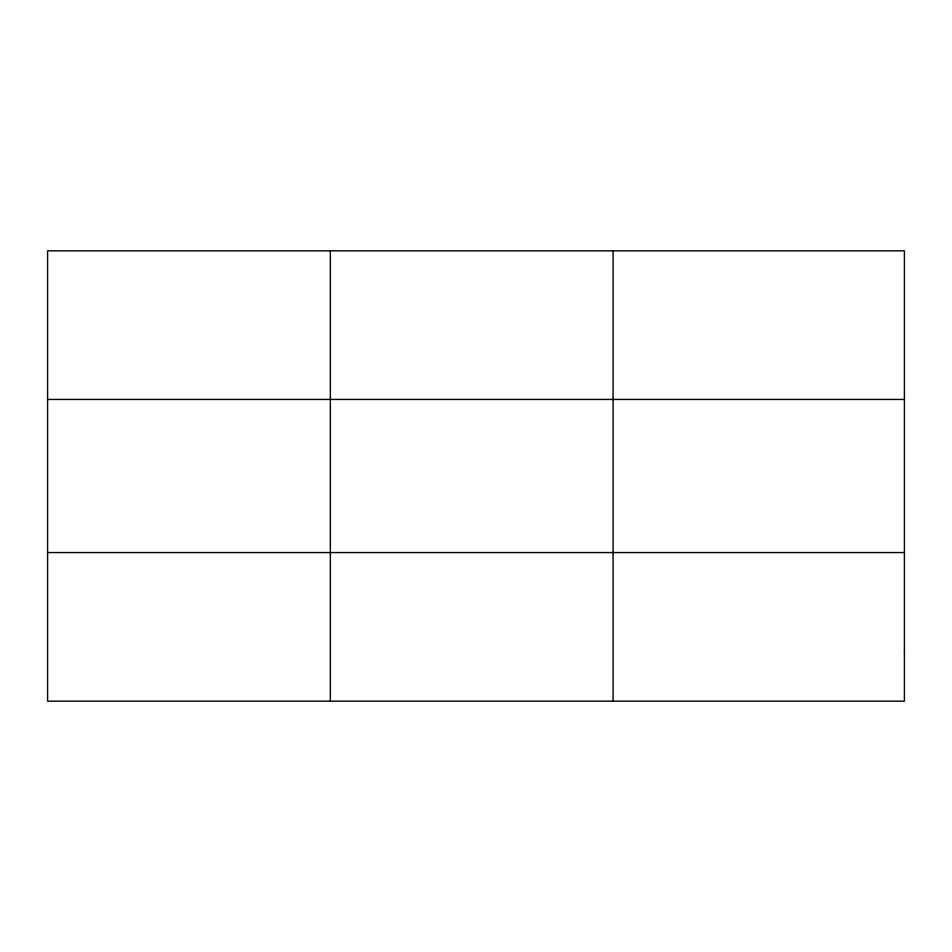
<?xml version="1.0" encoding="UTF-8"?>
<svg xmlns="http://www.w3.org/2000/svg" width="952" height="952" viewBox="0 0 952 952"><rect width="100%" height="100%" fill="white"/><g stroke="black" fill="none" stroke-linecap="round" stroke-linejoin="round"><path stroke-width="1.43" d="M330.344 250.852L330.344 701.148M613.088 250.852L613.088 701.148M47.6 399.447L904.4 399.447M47.6 552.553L904.4 552.553M904.4 651.608L904.4 701.148L47.6 701.148L47.6 250.852L904.4 250.852L904.4 651.608"/></g></svg>
